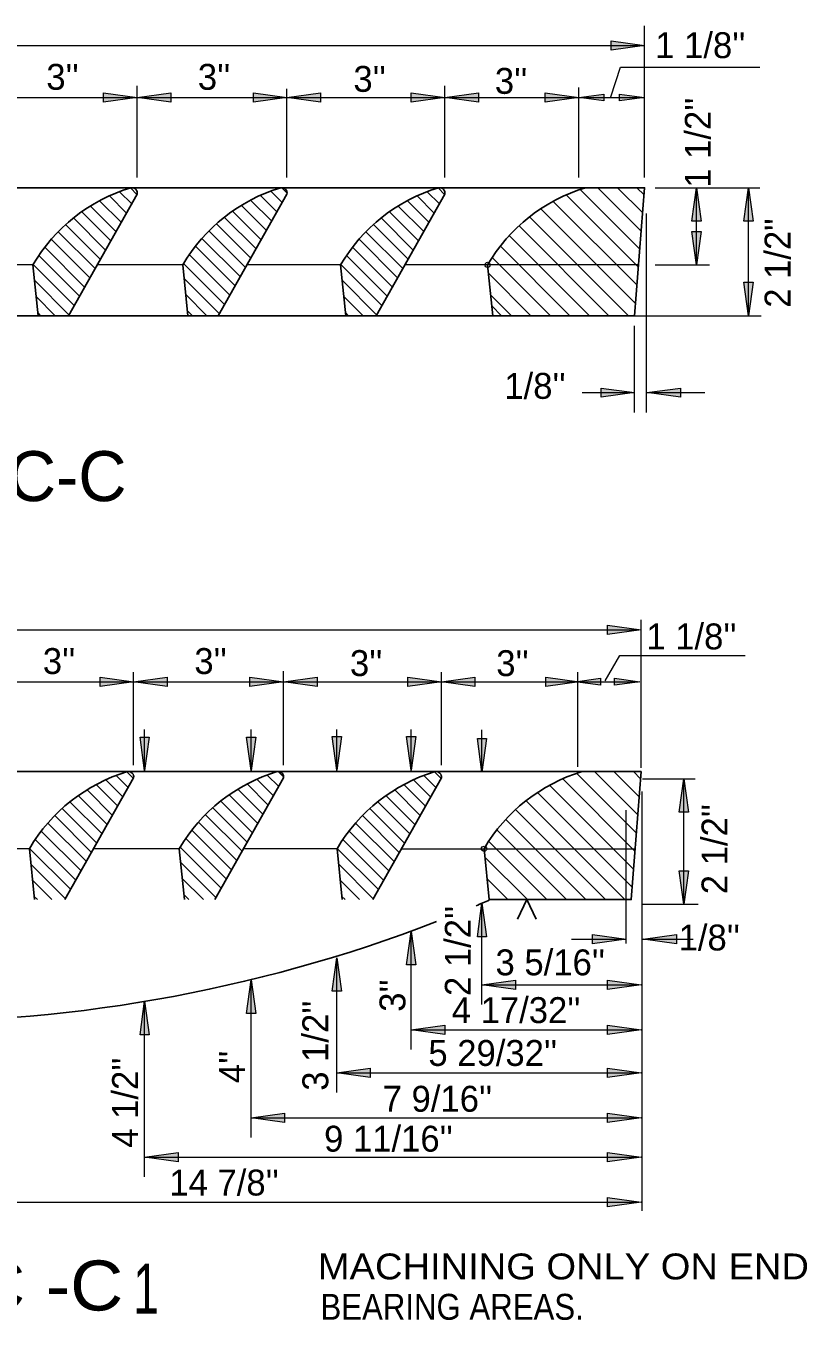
# Model space of a CAD drawing. Extents: x -403 to -29, y -119 to 150.
# Drawn here: x -220.1 to -180.5, y -42.6 to 23.1 of the extents above; entities that cross this region are included whole.
import ezdxf
from ezdxf.enums import TextEntityAlignment as Align

# ---------------------------------------------------------------- set-up
doc = ezdxf.new("R2010")
doc.units = 0
doc.header["$LTSCALE"] = 0.53
doc.header["$PDMODE"] = 32
doc.header["$PDSIZE"] = 0.265
doc.layers.add('1', color=7, linetype='Continuous', lineweight=13)

msp = doc.modelspace()

# ---------------------------------------------------------------- hatches: boundary and pattern name
at = {"layer": '1'}
for points in [[(-188.7003, 22.1336), (-190.4033, 21.8996), (-190.4033, 22.3676)], [(-214.4664, 19.4958), (-216.1694, 19.2618), (-216.1694, 19.7298)], [(-214.4664, 19.4958), (-212.7634, 19.7298), (-212.7634, 19.2618)], [(-206.8582, 19.4958), (-208.5613, 19.2618), (-208.5613, 19.7298)], [(-206.8582, 19.4958), (-205.1552, 19.7298), (-205.1552, 19.2618)], [(-198.8444, 19.4958), (-200.5474, 19.2618), (-200.5474, 19.7298)], [(-198.8444, 19.4958), (-197.1414, 19.7298), (-197.1414, 19.2618)], [(-192.0478, 19.4958), (-193.7508, 19.2618), (-193.7508, 19.7298)], [(-192.0478, 19.4958), (-190.7706, 19.6713), (-190.7706, 19.3203)], [(-188.7003, 19.4958), (-189.9776, 19.3203), (-189.9776, 19.6713)], [(-186.0628, 14.9114), (-185.8288, 13.2084), (-186.2968, 13.2084)], [(-183.4253, 14.9114), (-183.1913, 13.2084), (-183.6593, 13.2084)], [(-186.0628, 10.9955), (-186.2968, 12.6985), (-185.8288, 12.6985)], [(-183.4253, 8.4175), (-183.6593, 10.1205), (-183.1913, 10.1205)], [(-189.2075, 4.5086), (-190.9105, 4.2746), (-190.9105, 4.7426)], [(-188.5907, 4.5086), (-186.8877, 4.7426), (-186.8877, 4.2746)], [(-188.8768, -7.5345), (-190.5798, -7.7685), (-190.5798, -7.3005)], [(-214.6432, -10.1723), (-216.3462, -10.4062), (-216.3462, -9.9383)], [(-214.6432, -10.1723), (-212.9402, -9.9383), (-212.9402, -10.4062)], [(-207.035, -10.1723), (-208.738, -10.4062), (-208.738, -9.9383)], [(-207.035, -10.1723), (-205.332, -9.9383), (-205.332, -10.4062)], [(-199.0212, -10.1723), (-200.7242, -10.4062), (-200.7242, -9.9383)], [(-199.0212, -10.1723), (-197.3182, -9.9383), (-197.3182, -10.4062)], [(-192.0205, -10.1723), (-193.7235, -10.4062), (-193.7235, -9.9383)], [(-192.2246, -10.1723), (-190.9473, -9.9968), (-190.9473, -10.3477)], [(-188.9528, -10.1723), (-190.2301, -10.3477), (-190.2301, -9.9968)], [(-214.0852, -14.6877), (-214.3192, -12.9848), (-213.8512, -12.9848)], [(-208.6795, -14.6876), (-208.9135, -12.9846), (-208.4455, -12.9846)], [(-204.3312, -14.6572), (-204.5652, -12.9542), (-204.0973, -12.9542)], [(-200.5539, -14.657), (-200.7879, -12.954), (-200.3199, -12.954)], [(-196.9593, -14.765), (-197.1933, -13.062), (-196.7253, -13.062)], [(-186.7053, -15.0957), (-186.4713, -16.7987), (-186.9393, -16.7987)], [(-186.7053, -21.47), (-186.9393, -19.767), (-186.4713, -19.767)], [(-196.9593, -21.4209), (-196.7253, -23.1239), (-197.1933, -23.1239)], [(-200.5539, -22.853), (-200.3199, -24.556), (-200.7879, -24.556)], [(-189.6438, -23.244), (-191.3468, -23.478), (-191.3468, -23.01)], [(-188.7786, -23.244), (-187.0756, -23.01), (-187.0756, -23.478)], [(-204.3312, -24.1895), (-204.0973, -25.8925), (-204.5652, -25.8925)], [(-208.6795, -25.3152), (-208.4455, -27.0182), (-208.9135, -27.0182)], [(-196.9593, -25.5625), (-195.2563, -25.3285), (-195.2563, -25.7965)], [(-188.877, -25.5625), (-190.58, -25.7965), (-190.58, -25.3285)], [(-214.0852, -26.4017), (-213.8512, -28.1047), (-214.3192, -28.1047)], [(-200.5539, -27.8461), (-198.8509, -27.6121), (-198.8509, -28.0801)], [(-188.8768, -27.8461), (-190.5798, -28.0801), (-190.5798, -27.6121)], [(-204.3312, -30.0347), (-202.6282, -29.8007), (-202.6282, -30.2687)], [(-188.877, -30.0347), (-190.58, -30.2687), (-190.58, -29.8007)], [(-208.6795, -32.3182), (-206.9765, -32.0842), (-206.9765, -32.5523)], [(-188.8768, -32.3182), (-190.5798, -32.5523), (-190.5798, -32.0842)], [(-214.0852, -34.3165), (-212.3822, -34.0825), (-212.3822, -34.5505)], [(-188.8768, -34.3165), (-190.5798, -34.5505), (-190.5798, -34.0825)], [(-188.877, -36.6002), (-190.58, -36.8342), (-190.58, -36.3662)]]:
    msp.add_hatch(color=256, dxfattribs=at).paths.add_polyline_path(points)

# ---------------------------------------------------------------- linework, layer by layer
for p, q in [((-188.7003, 15.4369), (-188.7003, 23.1336)), ((-264.8725, 22.1336), (-188.7003, 22.1336)), ((-190.4177, 19.5337), (-189.9183, 21.0328)), ((-189.9183, 21.0328), (-182.8501, 21.0328)), ((-214.4664, 15.4369), (-214.4664, 20.086)), ((-206.8582, 15.4369), (-206.8582, 19.9341)), ((-198.8444, 15.4369), (-198.8444, 20.086)), ((-192.0478, 15.4369), (-192.0478, 20.01)), ((-215.0092, 13.6309), (-215.8762, 14.4978)), ((-214.7438, 14.101), (-215.3565, 14.7136)), ((-214.4785, 14.571), (-214.8095, 14.902)), ((-207.3696, 13.6867), (-208.2074, 14.5245)), ((-207.1042, 14.1567), (-207.6852, 14.7377)), ((-206.8557, 14.6435), (-207.1253, 14.9132)), ((-199.3872, 13.6309), (-200.2542, 14.4978)), ((-199.1218, 14.101), (-199.7345, 14.7136)), ((-198.8565, 14.571), (-199.1875, 14.902)), ((-189.0153, 10.8776), (-192.6842, 14.5464)), ((-188.9437, 11.7957), (-191.9691, 14.8212)), ((-188.8719, 12.714), (-191.0693, 14.9114)), ((-188.8003, 13.6322), (-190.0794, 14.9114)), ((-188.7285, 14.5505), (-189.0894, 14.9114)), ((-188.1738, 14.9114), (-182.8547, 14.9114)), ((-186.0628, 10.9955), (-186.0628, 14.9114)), ((-183.4253, 8.4175), (-183.4253, 14.9114)), ((-215.5399, 12.6908), (-216.8351, 13.986)), ((-215.2746, 13.1609), (-216.3694, 14.2557)), ((-207.9003, 12.7466), (-209.1733, 14.0197)), ((-207.6349, 13.2166), (-208.7039, 14.2857)), ((-199.9179, 12.6908), (-201.2131, 13.986)), ((-199.6526, 13.1609), (-200.7474, 14.2557)), ((-189.1588, 9.0411), (-193.9673, 13.8495)), ((-189.0871, 9.9593), (-193.3473, 14.2195)), ((-216.0707, 11.7508), (-217.6984, 13.3786)), ((-215.8053, 12.2208), (-217.2779, 13.6934)), ((-208.431, 11.8065), (-210.0411, 13.4166)), ((-208.1657, 12.2766), (-209.6183, 13.7293)), ((-200.4487, 11.7508), (-202.0764, 13.3786)), ((-200.1833, 12.2208), (-201.6559, 13.6934)), ((-189.5252, 8.4175), (-194.5417, 13.434)), ((-188.609, 3.5086), (-188.609, 13.6106)), ((-216.6014, 10.8108), (-218.4704, 12.6798)), ((-216.336, 11.2807), (-218.0965, 13.0412)), ((-208.9617, 10.8664), (-210.8196, 12.7243)), ((-208.6963, 11.3365), (-210.442, 13.0822)), ((-200.9794, 10.8108), (-202.8484, 12.6798)), ((-200.714, 11.2807), (-202.4745, 13.0412)), ((-190.5151, 8.4175), (-195.0787, 12.9812)), ((-217.1321, 9.8707), (-219.1542, 11.8927)), ((-216.8667, 10.3407), (-218.8231, 12.297)), ((-209.4924, 9.9264), (-211.5076, 11.9415)), ((-209.2271, 10.3964), (-211.1743, 12.3437)), ((-201.5101, 9.8707), (-203.5322, 11.8927)), ((-201.2447, 10.3407), (-203.2011, 12.297)), ((-192.495, 8.4175), (-196.0267, 11.9492)), ((-191.5051, 8.4175), (-195.5712, 12.4837)), ((-217.3975, 9.4007), (-219.4634, 11.4666)), ((-209.7578, 9.4563), (-211.819, 11.5176)), ((-201.7755, 9.4007), (-203.8414, 11.4666)), ((-193.485, 8.4175), (-196.4396, 11.3721)), ((-219.7602, 10.9955), (-224.308, 10.9955)), ((-217.6628, 8.9306), (-219.7481, 11.0159)), ((-212.152, 10.9955), (-216.4971, 10.9955)), ((-210.0232, 8.9863), (-212.1074, 11.0706)), ((-204.1382, 10.9955), (-208.8889, 10.9955)), ((-202.0408, 8.9306), (-204.1261, 11.0159)), ((-189.0062, 10.9955), (-200.8751, 10.9955)), ((-194.4749, 8.4175), (-196.6335, 10.5761)), ((-188.1738, 10.9955), (-185.403, 10.9955)), ((-217.9282, 8.4606), (-219.6798, 10.2122)), ((-210.2886, 8.5163), (-212.0817, 10.3094)), ((-202.3062, 8.4606), (-204.0578, 10.2122)), ((-218.6205, 8.4175), (-219.5958, 9.3928)), ((-210.9251, 8.4175), (-211.9976, 9.4899)), ((-202.9985, 8.4175), (-203.9738, 9.3928)), ((-195.4648, 8.4175), (-196.5203, 9.4729)), ((-219.3558, 8.4175), (-219.5118, 8.5733)), ((-211.6605, 8.4175), (-211.9135, 8.6705)), ((-203.7338, 8.4175), (-203.8897, 8.5733)), ((-195.9598, 8.4175), (-196.4637, 8.9213)), ((-189.2075, 8.4175), (-182.7788, 8.4175)), ((-189.2075, 3.5086), (-189.2075, 7.9067)), ((-191.8791, 4.5086), (-189.2075, 4.5086)), ((-188.609, 4.5086), (-185.647, 4.5086)), ((-188.8787, -14.542), (-188.8787, -7.0239)), ((-265.0492, -7.5345), (-189.0287, -7.5345)), ((-190.6984, -10.1278), (-189.9605, -8.8357)), ((-189.9605, -8.8357), (-183.5888, -8.8357)), ((-214.6432, -14.4169), (-214.6432, -9.6818)), ((-207.035, -14.4169), (-207.035, -9.6438)), ((-199.0212, -14.4169), (-199.0212, -9.6818)), ((-192.0963, -14.4929), (-192.0963, -9.6818)), ((-214.0852, -14.7382), (-214.0852, -12.6029)), ((-208.6795, -14.7382), (-208.6795, -12.6029)), ((-204.3312, -14.7382), (-204.3312, -12.6029)), ((-200.5539, -14.7382), (-200.5539, -12.6029)), ((-196.9593, -14.7382), (-196.9593, -12.6199)), ((-214.9206, -15.5487), (-215.5332, -14.9361)), ((-214.6552, -15.0787), (-214.9862, -14.7477)), ((-207.281, -15.493), (-207.862, -14.912)), ((-207.0324, -15.0062), (-207.3021, -14.7365)), ((-199.2986, -15.5487), (-199.9112, -14.9361)), ((-199.0332, -15.0787), (-199.3642, -14.7477)), ((-189.1921, -18.7721), (-192.861, -15.1032)), ((-189.1204, -17.8539), (-192.1458, -14.8284)), ((-189.0487, -16.9357), (-191.2461, -14.7382)), ((-188.977, -16.0174), (-190.2562, -14.7382)), ((-188.9052, -15.0992), (-189.2662, -14.7382)), ((-188.8009, -15.0957), (-186.1306, -15.0957)), ((-186.7053, -21.47), (-186.7053, -15.0957)), ((-215.7167, -16.9588), (-217.0118, -15.6637)), ((-215.4513, -16.4887), (-216.5462, -15.394)), ((-215.186, -16.0188), (-216.0529, -15.1518)), ((-208.0771, -16.9031), (-209.3501, -15.63)), ((-207.8117, -16.4331), (-208.8807, -15.364)), ((-207.5463, -15.963), (-208.3842, -15.1252)), ((-200.0947, -16.9588), (-201.3898, -15.6637)), ((-199.8293, -16.4887), (-200.9242, -15.394)), ((-199.564, -16.0188), (-200.4309, -15.1518)), ((-189.2638, -19.6903), (-193.524, -15.4302)), ((-188.8287, -37.0387), (-188.8287, -15.7436)), ((-216.2474, -17.8988), (-217.8752, -16.2711)), ((-215.9821, -17.4288), (-217.4547, -15.9562)), ((-208.6077, -17.8432), (-210.2178, -16.2331)), ((-208.3424, -17.3731), (-209.7951, -15.9204)), ((-200.6254, -17.8988), (-202.2532, -16.2711)), ((-200.3601, -17.4288), (-201.8327, -15.9562)), ((-189.7019, -21.2322), (-194.7184, -16.2157)), ((-189.3356, -20.6086), (-194.144, -15.8002)), ((-216.7782, -18.8389), (-218.6472, -16.9698)), ((-216.5127, -18.3689), (-218.2732, -16.6084)), ((-209.1385, -18.7832), (-210.9963, -16.9253)), ((-208.8731, -18.3132), (-210.6188, -16.5675)), ((-201.1562, -18.8389), (-203.0252, -16.9698)), ((-200.8907, -18.3689), (-202.6513, -16.6084)), ((-190.6918, -21.2322), (-195.2555, -16.6685)), ((-189.6438, -23.4572), (-189.6438, -16.6939)), ((-217.0435, -19.3089), (-218.9998, -17.3527)), ((-209.6692, -19.7233), (-211.6843, -17.7082)), ((-209.4038, -19.2532), (-211.3511, -17.306)), ((-201.4215, -19.3089), (-203.3778, -17.3527)), ((-192.6718, -21.2322), (-196.2035, -17.7005)), ((-191.6818, -21.2322), (-195.748, -17.1659)), ((-217.5743, -20.249), (-219.6402, -18.1831)), ((-217.3088, -19.779), (-219.3309, -17.757)), ((-209.9346, -20.1933), (-211.9957, -18.1321)), ((-201.9522, -20.249), (-204.0182, -18.1831)), ((-201.6868, -19.779), (-203.7089, -17.757)), ((-193.6617, -21.2322), (-196.6163, -18.2776)), ((-219.937, -18.6542), (-224.4847, -18.6542)), ((-217.8396, -20.7191), (-219.9248, -18.6337)), ((-212.3287, -18.6542), (-216.6738, -18.6542)), ((-210.1999, -20.6633), (-212.2842, -18.5791)), ((-204.315, -18.6542), (-209.0657, -18.6542)), ((-202.2176, -20.7191), (-204.3028, -18.6337)), ((-201.0518, -18.6542), (-189.1829, -18.6542)), ((-218.1049, -21.1891), (-219.8566, -19.4374)), ((-210.4653, -21.1333), (-212.2584, -19.3403)), ((-202.4829, -21.1891), (-204.2346, -19.4374)), ((-194.6517, -21.2322), (-196.8102, -19.0736)), ((-218.7972, -21.2322), (-219.7726, -20.2568)), ((-211.1018, -21.2322), (-212.1743, -20.1597)), ((-203.1753, -21.2322), (-204.1506, -20.2568)), ((-195.6416, -21.2322), (-196.697, -20.1767)), ((-211.8372, -21.2322), (-212.0902, -20.9792)), ((-219.5326, -21.2322), (-219.6885, -21.0763)), ((-203.9106, -21.2322), (-204.0665, -21.0763)), ((-196.9593, -26.5625), (-196.9593, -21.4209)), ((-188.8009, -21.47), (-185.9788, -21.47)), ((-200.5539, -28.8461), (-200.5539, -22.853)), ((-192.4141, -23.244), (-189.6438, -23.244)), ((-188.8287, -23.244), (-186.2331, -23.244)), ((-204.3312, -31.0347), (-204.3312, -24.1895)), ((-208.6795, -33.3182), (-208.6795, -25.3152)), ((-196.9593, -25.5625), (-189.0287, -25.5625)), ((-214.0852, -35.3165), (-214.0852, -26.4017)), ((-200.5539, -27.8461), (-189.0287, -27.8461)), ((-204.3312, -30.0347), (-189.0287, -30.0347)), ((-208.6795, -32.3182), (-189.0287, -32.3182)), ((-214.0852, -34.3165), (-189.0287, -34.3165)), ((-227.4367, -36.6002), (-189.0287, -36.6002))]:
    msp.add_line(p, q, dxfattribs=at)
at = {"layer": '1', "lineweight": 25}
for p, q in [((-191.6971, 14.9114), (-262.1282, 14.9114)), ((-217.9525, 8.4175), (-214.4664, 14.5923)), ((-210.3443, 8.4175), (-206.8582, 14.5923)), ((-202.3305, 8.4175), (-198.8444, 14.5923)), ((-219.7602, 10.9955), (-219.4957, 8.4175)), ((-212.152, 10.9955), (-211.8875, 8.4175)), ((-204.1382, 10.9955), (-203.8738, 8.4175)), ((-196.412, 8.4175), (-263.4922, 8.4175)), ((-191.8738, -14.7382), (-262.305, -14.7382)), ((-218.1292, -21.2322), (-214.6432, -15.0573)), ((-210.5211, -21.2322), (-207.035, -15.0573)), ((-202.5072, -21.2322), (-199.0212, -15.0573)), ((-219.937, -18.6542), (-219.6725, -21.2322)), ((-212.3287, -18.6542), (-212.0642, -21.2322)), ((-204.315, -18.6542), (-204.0505, -21.2322)), ((-195.1538, -22.2369), (-194.6823, -21.2322)), ((-194.2107, -22.2369), (-194.6823, -21.2322))]:
    msp.add_line(p, q, dxfattribs=at)
at = {"layer": '1'}
for points in [[(-188.7003, 22.1336), (-190.4033, 21.8996), (-190.4033, 22.3676)], [(-214.4664, 19.4958), (-216.1694, 19.2618), (-216.1694, 19.7298)], [(-214.4664, 19.4958), (-212.7634, 19.7298), (-212.7634, 19.2618)], [(-206.8582, 19.4958), (-208.5613, 19.2618), (-208.5613, 19.7298)], [(-206.8582, 19.4958), (-205.1552, 19.7298), (-205.1552, 19.2618)], [(-198.8444, 19.4958), (-200.5474, 19.2618), (-200.5474, 19.7298)], [(-198.8444, 19.4958), (-197.1414, 19.7298), (-197.1414, 19.2618)], [(-192.0478, 19.4958), (-193.7508, 19.2618), (-193.7508, 19.7298)], [(-192.0478, 19.4958), (-190.7706, 19.6713), (-190.7706, 19.3203)], [(-188.7003, 19.4958), (-189.9776, 19.3203), (-189.9776, 19.6713)], [(-186.0628, 14.9114), (-185.8288, 13.2084), (-186.2968, 13.2084)], [(-183.4253, 14.9114), (-183.1913, 13.2084), (-183.6593, 13.2084)], [(-186.0628, 10.9955), (-186.2968, 12.6985), (-185.8288, 12.6985)], [(-183.4253, 8.4175), (-183.6593, 10.1205), (-183.1913, 10.1205)], [(-189.2075, 4.5086), (-190.9105, 4.2746), (-190.9105, 4.7426)], [(-188.5907, 4.5086), (-186.8877, 4.7426), (-186.8877, 4.2746)], [(-188.8768, -7.5345), (-190.5798, -7.7685), (-190.5798, -7.3005)], [(-214.6432, -10.1723), (-216.3462, -10.4062), (-216.3462, -9.9383)], [(-214.6432, -10.1723), (-212.9402, -9.9383), (-212.9402, -10.4062)], [(-207.035, -10.1723), (-208.738, -10.4062), (-208.738, -9.9383)], [(-207.035, -10.1723), (-205.332, -9.9383), (-205.332, -10.4062)], [(-199.0212, -10.1723), (-200.7242, -10.4062), (-200.7242, -9.9383)], [(-199.0212, -10.1723), (-197.3182, -9.9383), (-197.3182, -10.4062)], [(-192.0205, -10.1723), (-193.7235, -10.4062), (-193.7235, -9.9383)], [(-192.2246, -10.1723), (-190.9473, -9.9968), (-190.9473, -10.3477)], [(-188.9528, -10.1723), (-190.2301, -10.3477), (-190.2301, -9.9968)], [(-214.0852, -14.6877), (-214.3192, -12.9848), (-213.8512, -12.9848)], [(-208.6795, -14.6876), (-208.9135, -12.9846), (-208.4455, -12.9846)], [(-204.3312, -14.6572), (-204.5652, -12.9542), (-204.0973, -12.9542)], [(-200.5539, -14.657), (-200.7879, -12.954), (-200.3199, -12.954)], [(-196.9593, -14.765), (-197.1933, -13.062), (-196.7253, -13.062)], [(-186.7053, -15.0957), (-186.4713, -16.7987), (-186.9393, -16.7987)], [(-186.7053, -21.47), (-186.9393, -19.767), (-186.4713, -19.767)], [(-196.9593, -21.4209), (-196.7253, -23.1239), (-197.1933, -23.1239)], [(-200.5539, -22.853), (-200.3199, -24.556), (-200.7879, -24.556)], [(-189.6438, -23.244), (-191.3468, -23.478), (-191.3468, -23.01)], [(-188.7786, -23.244), (-187.0756, -23.01), (-187.0756, -23.478)], [(-204.3312, -24.1895), (-204.0973, -25.8925), (-204.5652, -25.8925)], [(-208.6795, -25.3152), (-208.4455, -27.0182), (-208.9135, -27.0182)], [(-196.9593, -25.5625), (-195.2563, -25.3285), (-195.2563, -25.7965)], [(-188.877, -25.5625), (-190.58, -25.7965), (-190.58, -25.3285)], [(-214.0852, -26.4017), (-213.8512, -28.1047), (-214.3192, -28.1047)], [(-200.5539, -27.8461), (-198.8509, -27.6121), (-198.8509, -28.0801)], [(-188.8768, -27.8461), (-190.5798, -28.0801), (-190.5798, -27.6121)], [(-204.3312, -30.0347), (-202.6282, -29.8007), (-202.6282, -30.2687)], [(-188.877, -30.0347), (-190.58, -30.2687), (-190.58, -29.8007)], [(-208.6795, -32.3182), (-206.9765, -32.0842), (-206.9765, -32.5523)], [(-188.8768, -32.3182), (-190.5798, -32.5523), (-190.5798, -32.0842)], [(-214.0852, -34.3165), (-212.3822, -34.0825), (-212.3822, -34.5505)], [(-188.8768, -34.3165), (-190.5798, -34.5505), (-190.5798, -34.0825)], [(-188.877, -36.6002), (-190.58, -36.8342), (-190.58, -36.3662)]]:
    msp.add_lwpolyline(points, close=True, dxfattribs=at)
for points in [[(-264.8725, 19.4958), (-261.4705, 19.4958), (-253.1045, 19.4958), (-245.3045, 19.4958), (-237.6964, 19.4958), (-229.784, 19.4958), (-222.2773, 19.4958), (-214.4664, 19.4958), (-206.8582, 19.4958), (-198.8444, 19.4958), (-192.0478, 19.4958), (-188.7003, 19.4958)], [(-265.0492, -10.1723), (-261.7286, -10.1723), (-253.2812, -10.1723), (-245.4812, -10.1723), (-237.8732, -10.1723), (-229.9607, -10.1723), (-222.4541, -10.1723), (-214.6432, -10.1723), (-207.035, -10.1723), (-199.0212, -10.1723), (-192.0205, -10.1723), (-189.0287, -10.1723)]]:
    msp.add_lwpolyline(points, dxfattribs=at)
at = {"layer": '1', "lineweight": 25}
for points in [[(-196.6765, 10.9955), (-196.412, 8.4175), (-189.2075, 8.4175), (-188.7003, 14.9114), (-191.6971, 14.9114)], [(-196.8533, -18.6542), (-196.5888, -21.2322), (-189.3842, -21.2322), (-188.8771, -14.7382), (-191.8738, -14.7382)]]:
    msp.add_lwpolyline(points, dxfattribs=at)
for centre, radius, start, end in [((-212.2926, 6.6235), 8.6533, 106.71118, 149.65287), ((-214.7336, 14.6436), 0.272, 349.15182, 100.00546), ((-204.6844, 6.6235), 8.6533, 106.71118, 149.65287), ((-207.1254, 14.6436), 0.272, 349.15182, 100.00546), ((-196.6706, 6.6235), 8.6533, 106.71118, 149.65287), ((-199.1116, 14.6436), 0.272, 349.15182, 100.00546), ((-189.2089, 6.6235), 8.6533, 106.71083, 149.65287), ((-212.4693, -23.0261), 8.6533, 106.71118, 149.65287), ((-214.9103, -15.0061), 0.272, 349.15182, 100.00546), ((-204.8611, -23.0261), 8.6533, 106.71118, 149.65287), ((-207.3021, -15.0061), 0.272, 349.15182, 100.00546), ((-196.8473, -23.0261), 8.6533, 106.71118, 149.65287), ((-199.2883, -15.0061), 0.272, 349.15182, 100.00546), ((-189.3856, -23.0261), 8.6533, 106.71083, 149.65287), ((-226.6427, 48.5905), 76.0441, 246.66246, 291.09781), ((-226.6427, 48.5905), 76.0441, 292.73127, 293.28198)]:
    msp.add_arc(centre, radius, start, end, dxfattribs=at)
at = {"layer": '1'}
for p in [(-196.6765, 10.9955), (-196.8533, -18.6542)]:
    msp.add_point(p, dxfattribs=at)

# ---------------------------------------------------------------- texts
for s, p in [("1 1/8''", (-188.1647, 21.4961)), ("3''", (-219.0782, 19.8881)), ("3''", (-211.3847, 19.8881)), ("3''", (-203.4862, 19.7854)), ("3''", (-196.3057, 19.6827)), (" 1/8''", (-196.3125, 4.1943)), ("1 1/8''", (-188.6155, -8.5294)), ("3''", (-219.2549, -9.78)), ("3''", (-211.5615, -9.78)), ("3''", (-203.6629, -9.8827)), ("3''", (-196.2341, -9.8859)), (" 1/8''", (-187.4646, -23.8192)), ("3 5/16''", (-196.2714, -25.0813)), ("4 17/32''", (-198.4942, -27.5057)), ("5 29/32''", (-199.6804, -29.6817)), ("7 9/16''", (-202.0007, -32.0077)), ("9 11/16''", (-204.9749, -34.0352)), ("14 7/8''", (-212.8307, -36.2629))]:
    msp.add_text(s, height=1.315, dxfattribs=at).set_placement(p)
for s, p in [("1 1/2''", (-185.3419, 14.9121)), ('2 1/2"', (-181.2939, 8.8183)), ("2 1/2''", (-184.4975, -20.9635)), ("2 1/2''", (-197.5279, -26.1319)), ("3''", (-200.8458, -26.9337)), ("3 1/2''", (-204.7628, -30.944)), ("4 1/2''", (-214.4222, -33.8368)), ("4''", (-208.989, -30.5546))]:
    msp.add_text(s, height=1.315, rotation=90, dxfattribs=at).set_placement(p)
msp.add_text('SECTION C-C', height=2.538, dxfattribs=at).set_placement((-226.0337, -1.0007), align=Align.CENTER)
for s, width, p in [('MACHINING ONLY ON END', 1.1, (-205.2929, -40.5228)), ('BEARING AREAS.', 0.9, (-205.1587, -42.5721))]:
    msp.add_text(s, height=1.315, dxfattribs=dict(at, width=width)).set_placement(p)
for s, width, p in [('SECTION C -C', 1.1, (-227.8237, -42.1017)), ('1', 0.7, (-214.012, -42.2666))]:
    msp.add_text(s, height=2.538, dxfattribs=dict(at, width=width)).set_placement(p, align=Align.CENTER)

doc.saveas('drawing.dxf')
